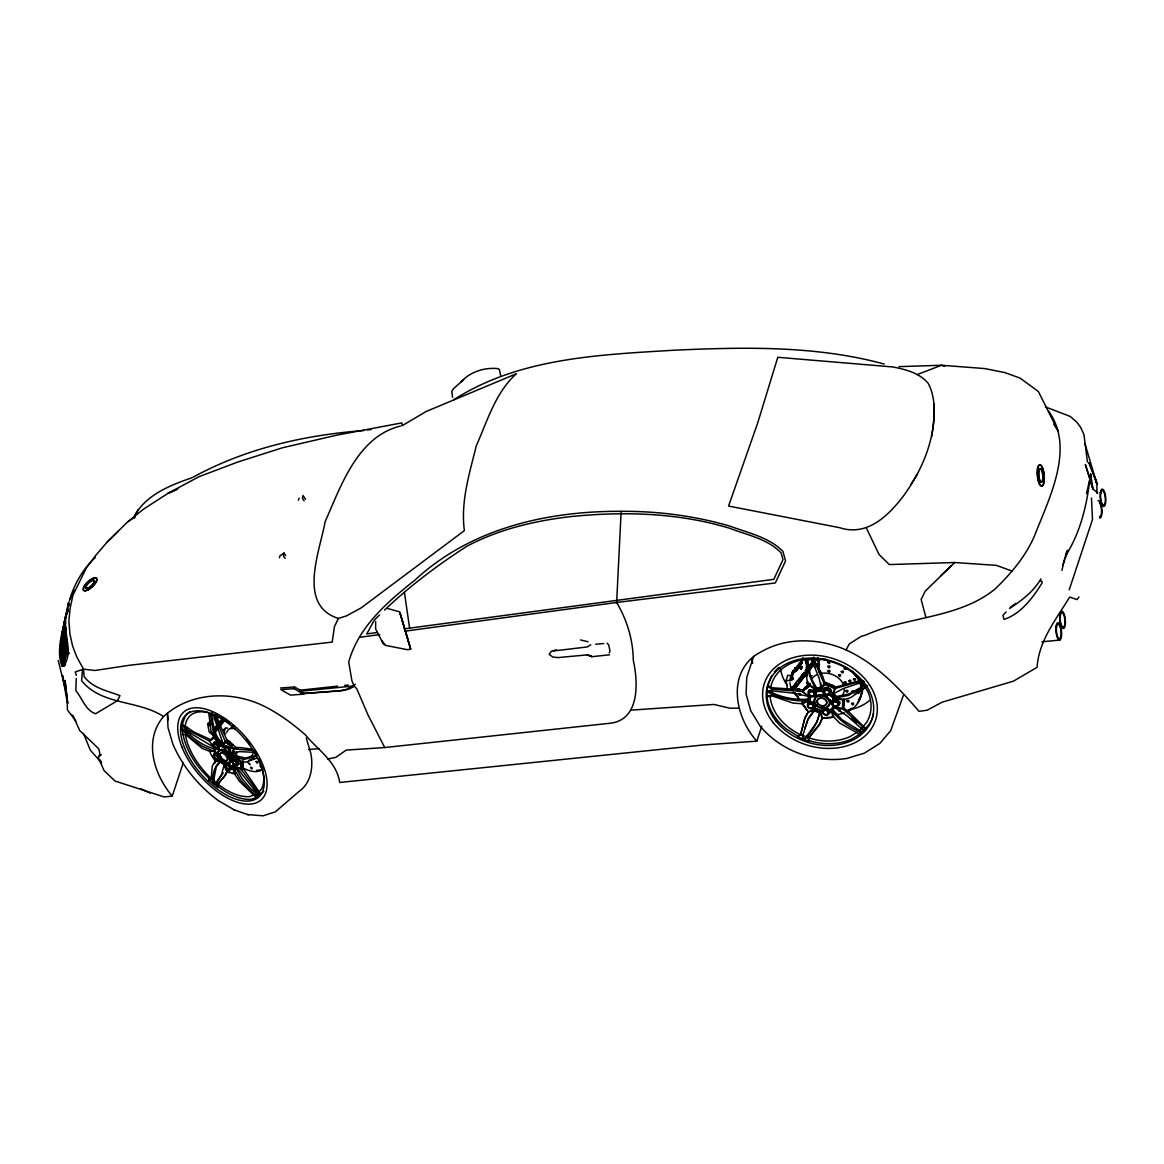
<?xml version="1.0" encoding="UTF-8"?>
<svg xmlns="http://www.w3.org/2000/svg" width="1164" height="1164" viewBox="0 0 1164 1164"><rect width="100%" height="100%" fill="white"/><g stroke="black" fill="none" stroke-linecap="round" stroke-linejoin="round"><path stroke-width="1.5" d="M63.394 631.819L63.074 633.405A90.021 72.779 7.7 0 1 65.402 618.273M221.698 760.107L216.329 766.712L213.027 783.401C212.037 775.399 213.9 766.814 220.243 761.387L215.325 761.285L211.193 754.839L209.651 751.304L214.351 751.435L214.278 749.034L214.176 750.722L209.651 751.304L202.216 748.423L185.745 734.673L185.745 733.233L182.108 729.799L182.85 729.159L185.396 731.559L186.124 730.919C193.631 739.256 203.147 745.658 213.972 748.801M187.2 733.393L187.2 731.952L185.745 733.233L192.773 739.678L202.434 746.328L214.351 751.435M375.652 621.431L375.623 628.982L383.334 643.837L384.848 644.609L381.53 640.738L385.473 645.38L407.153 649.643L410.747 649.323L399.703 611.929L387.627 608.481M873.597 713.634A54.854 42.311 18.3 0 1 869.523 723.906L860.007 734.426L839.724 723.106L833.671 716.98L822.541 717.853L820.198 711.873L814.989 709.836L808.354 712.106L801.836 703.303L808.02 700.437L808.471 699.069C795.463 700.233 782.412 697.745 770.714 691.969L767.323 690.863L766.887 697.061L771.426 695.679L793.091 703.1L802.462 703.798L808.485 701.004L808.747 696.436L802.52 691.518L771.819 689.146L767.542 686.323L767.105 691.547L771.79 690.849L772.27 687.779L767.76 685.64L771.572 676.008M934.052 404.053C936.074 437.126 922.979 469.063 903.817 495.457C888.772 515.419 867.195 536.851 839.608 527.67L728.562 506.064L757.749 422.808L777.785 357.29L892.788 366.951C905.476 369.439 919.444 372.858 928.13 383.247C936.875 399.499 934.241 418.836 931.738 436.354M215.078 751.144L215.078 750.183M817.826 665.357L819.5 660.221L818.51 661.719L814.465 658.984L807.772 659.973M76.271 678.423L75.835 690.63C82.353 698.327 85.321 710.258 95.623 713.75L117.462 700.67L119.979 695.636C107.335 690.776 92.829 688.186 84.099 676.575L83.532 669.169L76.78 656.903L72.59 646.02L69.869 633.754L68.894 620.732L70.102 608.408L72.925 595.226L86.354 567.959L95.87 555.199L106.884 542.366L127.749 521.792L143.609 509.104L167.994 493.332L199.044 476.673L237.776 462.035L282.517 447.762L336.774 435.161L401.871 422.896L402.118 425.704L426.242 411.459L516.278 373.789C495.326 392.734 487.469 420.83 476.294 445.754C469.529 473.486 460.478 501.713 464.378 530.624L361.291 607.797L346.406 615.931L338.36 618.419C296.878 605.353 319.998 551.009 325.091 521.792C340.994 485.868 357.668 436.427 400.576 426.024M800.468 734.586L799.741 734.324A51.551 39.765 18.3 0 1 770.277 697.643L770.379 695.388L767.105 696.378L767.061 697.498A54.854 42.311 18.3 0 0 786.486 729.071L797.631 736.026L800.468 734.586L805.124 717.271L808.078 712.048M770.481 692.653L770.568 690.383M770.684 687.56L770.699 687.109A51.551 39.765 18.3 0 1 802.709 659.755C810.479 656.947 802.724 681.115 809.955 684.999L816.197 689.379L821.144 688.913L824.694 682.279L822.672 676.139L813.476 659.086L815.557 658.955A51.551 39.765 18.3 0 1 852.557 672.603L860.603 680.489L835.81 687.051L824.694 682.279L835.81 687.051L832.318 694.224L835.461 698.473L842.881 700.001L850.564 697.687L867.733 686.003M66.144 614.505C62.085 631.514 74.089 650.24 63.962 665.953L61.998 666.536C54.65 646.282 65.708 624.544 68.167 604.16L68.414 603.141L67.963 605.426M225.714 733.946L223.866 732.258M227.577 728.067L226.18 728.038M256.546 753.603C256.007 755.494 253.257 751.435 255.483 752.148M804.804 689.539L809.911 685.843L810.406 683.632L807.38 685.363L803.175 691.751M802.462 703.798L808.383 711.771L804.659 718.683L800.643 735.051L797.398 736.71L802.709 738.878L803.116 734.499L802.709 738.878M82.499 669.518L81.626 680.707C101.515 705.602 138.458 699.899 163.513 716.558C189.805 692.333 229.934 690.601 261.478 704.947C277.599 712.528 291.946 723.164 305.346 734.819C317.83 749.994 336.672 761.678 339.713 782.47L703.405 744.96L756.818 741.148L761.765 726.22M214.22 779.414L212.765 780.695L211.15 779.327L212.285 766.101L215.093 761.038L220.243 761.387M616.644 602.472L621.139 511.331C547.138 510.909 470.387 528.456 414.835 580.196C387.336 601.933 358.192 627.047 348.734 662.156L351.906 680.794L354.002 685.712L356.882 689.001L367.94 714.827L384.746 747.535L610.853 723.164C640.142 719.192 638.076 681.813 633.274 660.134C633.056 639.778 626.989 619.932 616.644 602.472L404.897 631.179M771.426 695.679L772.067 692.638M355.296 684.228L352.561 686.105L300.181 691.241L304.328 693.54L303.135 694.181L300.297 690.179L294.463 686.964L280.495 687.997M68.312 647.577L67.687 649.032A90.05 71.688 -5.3 0 0 63.685 663.931L63.947 665.604A90.05 71.659 -5.5 0 1 67.963 650.705M294.259 688.652L280.917 689.655L290.462 695.126L303.135 694.181L294.259 688.652L294.463 686.964M809.868 698.924L810.217 702.43A4.001 3.085 18.3 0 1 814.524 704.278A4.001 3.085 18.3 0 1 814.305 707.945L821.9 711.219L814.364 707.77A4.001 3.085 18.3 0 1 808.325 707.101L807.787 706.373A4.001 3.085 18.3 0 1 810.275 702.256L810.217 702.43M809.94 700.088L810.726 696.465L811.454 696.683A4.292 3.303 18.3 0 0 815.891 692.798L815.557 692.231A11.96 9.225 18.3 0 1 822.759 691.547L822.817 692.144A4.292 3.303 18.3 0 0 829.452 694.995L833.031 697.92L833.395 700.321A4.292 3.303 18.3 0 0 833.075 705.966L833.73 706.33L831.794 708.687M1061.946 570.418L1064.231 559.782M856.806 692.1C856.559 694.777 861.185 692.886 858.348 691.562M808.485 701.004L808.253 696.334L802.52 691.518L804.891 687.546L807.947 685.451L807.205 682.002M215.282 713.808L214.845 715.467L217.843 723.906L225.394 741.803L233.455 748.918L232.131 753.05L234.866 757.866L240.686 761.634L240.948 769.128L259.878 794.605L263.777 791.462M260.387 794.939L256.662 797.907L239.522 781.364L234.313 773.507L232.64 767.571L235.157 765.927L241.603 769.52L242.068 767.105L241.312 761.227L235.332 757.357L232.887 753.05L234.24 748.801L235.695 747.521L239.9 747.535L252.37 749.252M68.05 606.459L69.04 601.526M285.646 555.534L283.987 553.046L283.405 555.883L285.064 558.371M821.609 711.117L821.74 710.549A4.292 3.303 18.3 0 1 828.579 709.909L829.059 710.418M215.034 749.82L215.616 747.463A4.001 2.037 48.7 0 1 213.841 745.149M1086.507 493.652L1089.955 478.637L1085.372 464.596L1092.923 489.04L1097.827 492.998M225.394 741.803L223.473 745.411L219.268 744.087L214.292 738.325L211.062 731.341L208.836 713.59L214.22 714.827M1064.624 558.284L1064.944 557.105M808.936 741.162L808.325 738.354L806.361 737.452L806.812 736.085L816.968 722.015L820.256 710.535C818.088 721.564 812.676 732.141 803.902 739.315L808.936 741.162L808.616 737.583L812.37 738.965A51.551 39.765 18.3 0 0 850.011 736.637L857.897 731.69M182.05 725.056L182.108 729.581L185.658 730.468L214.22 747.434L209.287 740.973L185.542 728.955L182.05 725.056L184.96 717.024A54.854 28.009 48.7 0 1 189.979 711.67M241.603 769.52L243.072 768.24L243.247 762.493L243.087 764.195L240.89 765.432M865.376 729.173L842.387 708.57L842.881 700.001M832.929 716.879L831.329 710.811L834.923 707.668L842.925 708.847L844.278 704.467L843.362 702.43L843.958 700.903L843.143 705.995M813.476 659.086L824.505 684.476L821.508 689.583L815.964 690.107L816.648 688.011L810.711 677.579L807.54 658.809M69.476 600.144C74.409 584.008 82.95 568.76 95.477 557.309M224.23 731.923L225.481 728.024L223.008 730.206M98.358 757.706L104.091 770.641L115.018 781.029L164.08 796.918L172.228 796.147L183.199 762.973M279.389 557.745L280.058 555.723L283.987 553.046M298.421 500.214L299.09 498.192M753.69 656.234L746.735 677.506L746.095 694.079L750.722 710.724L760.223 726.278M786.151 680.285L787.81 675.28L792.233 675.804L790.574 680.794L786.151 680.285L787.402 689.306M789.89 679.296L792.815 670.449M791.782 677.914L792.96 679.209L791.171 678.99C794.765 676.051 790.516 680.242 792.684 678.03C789.323 682.41 793.15 672.879 792.917 679.136M792.393 676.24L793.368 673.33L792.117 672.588L802.345 659.464M795.987 668.034L794.925 668.442L795.812 668.543M791.622 679.66C788.828 678.932 796.132 680.038 791.258 678.35M792.524 679.776L793.135 678.699M799.988 667.772L801.487 666.812C801.734 674.363 797.922 662.258 801.327 668.558L799.988 667.772L800.585 666.696M790.662 676.968L801.923 662.52L802.884 659.61M800.439 668.456L800.148 667.263M801.763 667.991L801.487 666.812M801.327 668.558C803.655 665.081 798.097 667.539 801.851 667.467M805.459 662.141L806.099 660.206M816.197 689.379C813.912 687.24 799.304 654.954 811.366 659.217L811.701 658.562M821.508 689.583L819.165 678.161L811.366 659.217M804.44 688.913L804.891 687.546L807.089 686.862M813.84 660.905L814.465 658.984M807.38 685.363L806.463 688.739M801.836 703.303L802.287 701.936M803.858 705.108L803.815 706.504M817.87 663.655L818.641 661.327M817.681 668.194L819.456 664.586L818.598 663.029M818.685 666.914L819.456 664.586M809.809 698.327L810.595 695.97M801.094 733.698L800.643 735.051L802.665 735.852L807.845 719.73L814.989 709.836L808.383 711.771M815.309 691.707L818.117 690.907M811.948 704.045L812.574 702.183M803.902 739.315L806.521 736.812L802.884 735.473M824.199 693.424L824.81 691.562A3.172 2.444 18.3 0 1 824.345 689.714M830.048 694.137L833.351 697.643M826.702 710.258L827.313 708.396A3.172 2.444 18.3 0 1 828.011 708.774M843.333 702.78L843.493 699.389L835.854 697.818L833.031 694.006L833.482 692.638M829.146 710.36L832.784 707.988M834.224 705.908L834.166 706.082A4.001 3.085 18.3 0 1 831.634 702.678A4.001 3.085 18.3 0 1 834.515 700.146L834.573 699.971A4.001 3.085 18.3 0 1 839.506 703.391L839.462 704.162A4.001 3.085 18.3 0 1 834.224 705.908L832.726 708.163M835.461 698.473L836.305 696.45L834.312 694.544L836.087 696.596L848.92 693.991L864.154 685.64L862.088 681.595M819.791 711.902L822.206 718.057L830.048 717.912L833.671 716.98L832.493 709.385L841.921 719.672L862.48 732.141M836.45 701.747L837.062 699.87M831.329 710.811L835.708 706.563M842.925 708.847L843.376 707.494L850.04 713.037L865.609 728.489M843.827 705.821L843.362 702.43M833.031 694.006L843.376 688.55L864.066 681.507L861.942 682.046M860.007 734.426L859.847 732.84L861.113 731.632M864.968 728.344L863.353 730.148L847.246 716.02L835.257 707.93M903.57 694.864L890.722 730.599L879.853 743.389L864.459 753.137L846.825 758.462C815.062 763.293 781.408 751.231 760.558 726.656M1065.482 555.446L1067.141 550.456M1069.236 589.813L1092.501 519.493L1091.468 498.003M805.008 727.82L808.311 718.304L813.403 711.277M1062.645 565.777L1068.116 550.339L1065.569 555.752M813.752 657.078L812.981 659.231L810.944 659.493M844.467 701.281L842.736 704.307M822.104 718.072L819.878 723.601L808.325 738.354L819.412 725.027L822.541 717.853M824.505 684.476L831.634 687.007L832.26 685.13M609.208 652.917L609.994 650.967L608.699 644.914L607.113 643.183M832.318 694.224L835.359 688.419L862.728 680.591L863.834 682.191M227.3 771.135L225.598 775.18L217.29 784.754L217.974 787.461L218.061 784.056L221.058 786.5A51.551 26.321 48.7 0 0 249.765 796.554L257.128 793.804L250.449 788.435L242.228 778.774L234.648 765.81L235.725 769.462M65.882 631.79L65.257 633.231A90.021 71.79 -4.4 0 0 60.732 654.619L60.877 656.278A90.021 71.717 -4.8 0 1 65.402 634.889L66.028 633.434M67.032 639.676L66.406 641.131A90.021 71.702 -5 0 0 61.881 662.505L62.158 664.178A90.021 71.702 -5 0 1 66.683 642.804M66.072 627.905L65.446 629.346A90.021 72.153 -1.3 0 0 60.921 650.734L60.834 652.349A90.021 72.008 -2.6 0 1 65.373 630.975L65.984 629.52M68.225 610.591L67.599 612.031A90.05 65.024 26.7 0 1 67.992 609.994M829.568 686.556L830.194 684.694M69.782 599.897L74.161 590.163M338.36 618.419L334.417 626.756L332.22 642.091L129.99 665.197L94.982 670.479L83.532 669.169L75.253 671.919L76.373 675.367M827.866 685.392L828.492 683.515M233.702 727.034L231.883 725.812M1065.729 555.577C1080.454 532.268 1086.769 505.613 1089.955 478.637L1092.923 489.04L1090.653 473.748L1090.77 477.211M216.504 714.798L219.05 722.859L226.805 739.664L223.473 745.411M212.692 733.495L212.677 733.014A2.983 1.528 48.7 0 0 212.008 732.316C210.102 733.917 212.124 729.872 210.393 732.694A2.692 1.368 48.7 0 0 211.019 733.335L211.979 732.665L212.168 734.149L223.925 719.672L222.993 718.872M219.268 744.087L221.073 742.196L223.008 742.952M756.818 741.148C734.033 715.991 725.972 669.576 761.663 651.534C787.446 636.883 819.471 638.178 846.068 649.948L849.313 643.925L861.258 636.301L865.71 635.078C907.236 616.367 958.67 618.651 994.973 589.1C1010.963 573.677 1025.353 556.741 1034.389 536.197C1048.677 499.152 1075.434 448.475 1048.677 411.27M817.739 667.554L817.725 666.55M216.882 728.329L215.224 727.616C217.29 725.448 212.954 728.329 216.446 728.868M220.36 724.066L220.345 723.659A2.372 1.208 48.7 0 0 219.792 723.091C218.163 724.43 219.88 721.098 218.439 723.441A2.081 1.062 48.7 0 0 218.948 723.964L219.763 723.382L219.894 724.619M222.557 721.345L221.247 719.57L222.28 721.04L220.418 720.589L222.091 721.927M209.287 740.973L214.423 737.059M213.754 736.841L210.669 739.984M1095.63 482.333L1096.401 480.965L1088.951 462.603L1096.954 484.108L1096.852 493.274M134.02 517.005L138.269 509.497M133.511 518.096C144.249 495.398 169.711 485.373 192.075 477.735C245.095 448.533 303.95 435.132 363.939 430.52M794.284 688.026L794.314 687.473A2.983 2.299 18.3 0 0 793.499 686.993C790.662 689.903 793.863 684.039 791.273 688.215A2.692 2.081 18.3 0 0 792.029 688.652L793.411 687.4L792.582 689.103L793.499 689.044L807.481 671.09L806.521 672.312M805.721 673.359L805.75 672.894A2.372 1.819 18.3 0 0 805.081 672.501C802.68 674.975 805.444 670.071 803.204 673.563A2.081 1.601 18.3 0 0 803.829 673.927C806.725 671.774 803.233 674.785 805.037 674.232M800.541 679.994L800.163 679.267L799.508 680.649L798.359 679.98C801.385 676.648 795.565 681.362 799.886 680.838M804.077 675.469C803.306 671.861 799.231 677.317 803.262 676.502M812.312 664.877L810.755 663.451L811.992 664.659L811.264 665.59C808.893 662.723 809.562 667.991 811.046 666.521M163.513 716.558C143.187 740.522 153.939 774.467 172.228 796.147M214.554 763.569L216.038 761.183M910.728 484.704L917.45 474.024M813.985 662.738L814.829 661.487L814.102 662.549M223.255 772.838L217.173 782.019L213.972 784.187L217.974 787.461M232.946 765.636L233.266 763.846A4.292 2.183 48.7 0 1 233.091 758.913L229.657 752.875A4.292 2.183 48.7 0 1 224.361 748.19L224.259 747.623A11.96 6.111 48.7 0 0 218.788 745.906L219.079 746.531A4.292 2.183 48.7 0 1 215.98 748.583L215.413 748.146M233.353 765.679L234.488 764.122A4.001 2.037 48.7 0 0 238.373 764.253L238.344 763.569A4.001 2.037 48.7 0 0 234.299 758.928L230.414 752.104L234.11 759.088A4.001 2.037 48.7 0 0 232.102 760.412A4.001 2.037 48.7 0 0 234.299 764.282L234.488 764.122M231.069 746.371L232.902 744.538L235.448 747.157M1040.965 578.814C1033.647 591.53 1021.614 600.609 1009.537 608.496M229.439 745.309L231.447 743.549L229.919 741.904L228.042 743.723M802.52 691.518L805.43 687.662M212.663 738.223L210.742 739.693L193.559 731.836L185.891 726.438L185.163 727.078L182.777 724.415M817.463 710.724L820.198 711.873M1078.999 597.001L1077.006 599.591L1069.643 597.059C1056.315 619.146 1038.812 640.418 1037.08 667.307L1013.408 681.187L942.171 702.168L927.155 710.2L919.036 711.35C898.244 687.138 875.561 663.422 846.068 649.948M794.459 669.984L795.085 667.932M796.205 682.133L797.471 680.504L798.795 682.235M808.369 666.506L810.028 666.157L809.518 665.051L811.628 665.779M813.272 662.243L812.108 663.305A2.081 1.601 18.3 0 1 811.483 662.942C813.694 659.173 811.25 664.499 813.025 661.923M808.311 670.028L813.316 663.611M813.651 663.975L796.176 687.488M806.798 673.854L793.95 689.204L795.74 688.04M808.849 671.221L814.233 664.309M208.894 724.532L209.986 725.667L208.894 724.532L210.422 724.081L210.277 725.303M209.724 723.702L209.287 725.288M213.725 728.839L214.569 727.791L215.718 729.77M216.737 725.128L216.606 726.583L215.864 726.205L217.348 727.762M221.873 718.799L223.052 720.734M222.368 718.755L222.397 719.672L222.571 718.785M214.7 731.821L224.303 719.978M214.38 733.291L225.772 719.25M213.245 730.032L213.827 729.319M814.625 708.119L815.004 707.668A4.292 3.303 18.3 0 0 811.119 702.416L809.78 699.695M859.629 730.599L861.957 727.878M863.121 726.511L866.583 722.466A51.551 39.765 18.3 0 0 867.806 691.576L865.187 687.327L867.238 686.673L866.001 685.116L848.454 695.403L835.854 697.818M862.422 727.02L863.281 726.045M352.561 686.105L346.174 689.524L339.306 690.776L303.629 693.424M219.283 759.83L219.545 759.554A4.292 2.183 48.7 0 0 216.155 753.588L215.064 750.838M261.114 794.299L259.048 791.724L261.405 789.221A51.551 26.321 48.7 0 0 260.591 763.526M234.866 757.866L236.801 756.076L245.648 758.055L257.171 755.116M1006.103 611.958L1002.975 615.218L1003.95 619.394C1020.799 614.112 1033.166 597.35 1042.246 582.698L1041.824 581.171L1039.685 580.836M831.241 709.24L832.144 708.483M106.884 542.366L118.422 531.046M379.479 615.014L374.415 619.932L366.747 633.929L377.471 632.474M384.527 610.096C409.539 586.19 437.388 565.355 466.386 546.556C498.468 529.329 534.392 520.89 570.331 516.641C623.598 511.229 678.088 512.611 729.639 528.267C747.23 535.091 767.556 538.728 781.117 552.9L782.979 559.695L773.813 579.337L404.243 628.866M1012.113 571.102L996.399 565.369L954.713 562.518L925.162 591.21L921.131 599.46L925.758 616.818M940.527 575.947L951.395 565.646M844.395 699.055L843.303 699.433M853.75 692.493C850.113 694.253 852.092 688.419 853.91 692.013M232.64 767.571L235.652 766.218L259.354 796.031L259.63 794.517L258.903 795.158L260.605 793.964M235.856 765.446A3.172 1.615 48.7 0 1 232.116 761.649L232.087 761.111A3.172 1.615 48.7 0 1 235.739 761.78A3.172 1.615 48.7 0 1 235.856 765.446L233.397 767.702L235.128 773.798L229.061 772.299L230.399 772.358M182.108 729.581L182.835 728.94M182.108 729.799L183.141 734.79A54.854 28.009 48.7 0 0 200.441 769.302L209.52 779.123L211.586 778.745M211.193 713.779C213.114 719.599 213.812 740.028 224.085 743.214M212.925 718.959L207.585 723.659L209.229 732.127L214.307 735.939M215.791 717.359L216.999 717.446L215.864 716.006M230.443 728.46L232.931 726.278M215.616 747.463L215.442 747.623A4.001 2.037 48.7 0 0 218.817 748.685A4.001 2.037 48.7 0 0 218.701 745.469L224.841 747.186L218.701 745.469M215.209 749.325L215.646 753.297A4.001 2.037 48.7 0 1 219.079 756.338A4.001 2.037 48.7 0 1 219.196 759.539L221.378 761.925M216.562 755.392L218.556 753.632M219.196 759.539L225.467 764.748A4.001 2.037 48.7 0 0 226.354 767.12M221.247 761.969L225.467 764.748M213.027 783.401L208.793 779.764L209.52 779.123M228.348 765.694L230.341 763.948M235.186 761.227L237.18 759.466M225.278 764.908A4.001 2.037 48.7 0 1 227.3 763.584A4.001 2.037 48.7 0 1 230.734 766.625L230.923 766.465A4.001 2.037 48.7 0 1 229.905 769.841L229.177 769.608A4.001 2.037 48.7 0 1 226.965 767.905M227.868 769.782L224.085 776.519L217.29 784.754L215.718 783.299L221.727 774.176L224.085 764.777L219.88 761.125M213.972 784.187L216.402 782.688L213.521 780.331M259.048 791.724L243.072 768.24L243.349 765.315L241.341 767.076M257.128 793.804L258.99 796.554M257.899 795.652L256.284 796.976L257.171 796.307L258.262 797.195M256.662 797.907L257.011 796.336M809.358 689.597L809.053 689.874A4.001 3.085 18.3 0 0 809.416 693.599M829.568 692.58L830.063 692.158A3.172 2.444 18.3 0 0 828.855 688.491A3.172 2.444 18.3 0 0 824.578 689.132M232.116 766.188L233.542 765.505M233.076 765.752L230.734 766.625M101.312 754.839L98.489 756.978L99.944 754.214L98.78 748.83L79.661 730.512L73.041 715.569L71.979 715.074M214.816 716.806L214.758 717.708M217.042 717.882L216.3 716.136M218.556 739.693L220.374 740.915M1010.352 607.302L1015.866 603.316M453.567 399.878C518.911 357.785 599.314 354.773 674.451 350.189C744.684 347.047 815.906 345.49 884.218 364.041M855.002 693.686L862.815 688.564A34.891 26.903 18.3 0 1 858.334 700.001M858.057 731.167L859.672 730.177M127.749 521.792L133.715 517.965M63.918 665.895L65.591 664.833M590.759 644.725L587.253 646.937L553.584 650.952M860.24 733.742L851.903 738.98A54.854 42.311 18.3 0 1 811.846 741.468L809.155 740.479M240.686 761.634L245.91 762.114L257.142 757.997M809.955 684.999L807.321 687.327M69.578 653.062L68.065 653.921L64.558 632.256L65.184 619.073L68.167 604.16L69.287 605.251M354.016 686.498L348.996 689.103L341.881 690.747L301.054 693.788M840.888 711.495L838.909 711.044L839.986 709.662M805.372 700.51L808.471 699.069M175.88 489.84L167.994 493.332L177.816 489.069M917.043 374.619L941.531 365.263L984.773 368.566L1004.867 372.596L1020.086 378.111L1038.375 391.511L1058.338 431.364L1053.74 424.176M249.096 760.179L254.072 758.375M255.92 756.294L244.12 759.394L235.332 757.357M609.543 654.808L591.996 656.685L587.136 654.779L591.865 656.598L587.573 654.852L558.123 657.587L552.769 657.049L549.146 654.313L551.314 651.331L556.319 649.788M257.389 797.267L251.395 799.261A54.854 28.009 48.7 0 1 220.84 788.566L218.701 786.82M803.8 689.874L772.27 687.779M212.43 738.82L214.292 738.325M796.452 685.247L794.663 685.698L794.532 684.272L794.284 685.974L793.295 685.872L795.128 686.935M796.045 685.771L794.561 686.12L795.39 686.615M232.684 766.072L230.123 765.927A4.292 2.183 48.7 0 0 224.928 764.297L221.96 762.58M794.692 668.572L795.55 668.587M801.443 667.976C803.553 663.844 798.228 667.699 800.599 667.947M818.845 670.129L820.736 671.235L818.845 671.875M844.831 667.525C841.499 669.911 849.284 669.693 845.151 667.539M327.753 758.972L335.683 757.415L346.261 750.096L384.746 747.535M208.793 779.764L211.15 779.327M821.595 687.546L816.59 688.23L820.736 687.837M233.455 748.918L254.654 750.62M367.518 430.025L371.112 429.516M810.668 666.987L809.3 667.467L809.999 667.86M360.04 637.261L379.77 634.584M819.005 691.038L823.137 690.965L818.059 691.081M615.829 602.574L775.326 582.96L785.554 560.961L782.906 551.372C768.735 536.997 748.001 532.952 729.784 526.07C694.53 515.841 657.835 511.054 621.139 511.331M300.297 690.179L337.56 686.149M344.646 685.378L348.196 684.999M595.662 644.259L603.84 643.503M1041.911 641.786L1059.822 640.098M308.562 749.514L319.373 748.627M630.801 710.156L713.998 704.453L729.93 708.207L738.398 708.149M807.132 659.843L805.066 659.973L802.607 657.776M899.001 366.645L941.531 365.263L944.601 366.34M954.713 562.518L889.281 564.569L878.966 554.37L866.322 527.889M808.02 700.437C793.819 701.979 779.735 698.094 767.091 691.794M232.131 753.05L239.697 751.624L255.629 752.41M795.536 667.685L794.445 668.703M182.355 734.455L185.745 734.673M241.239 764.268L243.436 763.046L242.781 759.947M580.545 639.938L588.038 641.757M797.5 689.073L799.77 689.292L797.369 689.481M807.772 670.711L805.299 670.449L806.274 672.647M834.923 707.668L842.387 708.57M800.425 667.205L801.312 667.321M791.796 679.165L792.684 679.267M234.313 773.507L232.422 773.478M771.79 690.849L794.066 693.191L808.747 696.436M806.026 709.487L805.372 706.417M247.656 814.567L263.035 815.819L275.344 811.861L299.032 791.447C311.195 782.994 313.48 766.712 310.773 753.195L306.307 738.122M210.16 723.222L210.058 724.314M810.595 676.677L812.123 675.629M223.677 719.963L222.819 719.745L223.212 720.531M824.243 683.646L835.359 688.419M211.79 712.572L213.303 715.045L214.845 715.467M236.801 756.076L234.342 751.755M230.341 768.589L231.069 768.807A4.001 2.037 48.7 0 0 232.203 768.647M215.82 715.394L217.406 715.947A51.551 26.321 48.7 0 1 230.225 723.848M167.354 714.42L168.053 727.878L172.956 744.305C182.675 766.858 198.84 786.238 218.57 800.774L234.299 809.897M233.644 809.664L248.485 814.858M814.829 709.56L817.594 710.549M802.942 738.194L804.12 738.631M862.262 732.825C850.549 728.009 839.608 721.069 832.042 710.738M1045.418 406.905L1070.211 416.436L1076.729 422.066L1080.643 427.304L1083.975 434.652L1087.467 462.064M229.919 741.904L227.402 740.042M211.877 739.809L212.299 738.122L214.496 737.539L219.603 743.476L223.372 744.654L213.303 715.045M800.366 693.613C796.482 692.42 800.352 697.687 800.963 694.297M140.407 788.639L150.112 793.077M212.823 734.659L215.165 735.764M229.497 772.561C223.997 772.008 225.947 764.515 222.208 762.973M221.727 722.364L219.821 721.331L220.724 723.601M300.181 691.241L302.946 692.769M221.538 722.597L220.898 723.397M807.947 669.853L806.186 669.315L807.598 670.129M802.549 677.419L800.701 676.342L801.152 677.084L799.392 678.03L801.239 679.107M802.287 677.754L800.716 678.321L801.487 678.772M831.634 687.007L834.573 688.797M231.301 743.476L233.062 744.611M809.911 685.843L815.964 690.107M225.35 740.944L234.24 748.801M213.754 782.761L214.7 783.532M217.828 782.615L218.788 783.43M257.171 796.307L249.227 789.527L240.701 780.113L233.397 767.702M228.362 746.677L229.104 747.317M261.289 765.694C258.364 763.526 261.376 769.2 261.798 766.509M210.626 723.484L211.295 724.415M209.957 724.459C206.465 723.295 212.43 728.038 209.622 723.892M851.481 718.188L856.515 722.975M218.061 726.889L217.435 726.234L217.523 727.544M217.988 738.631L221.276 742.326M75.849 721.098L67.425 709.865L67.25 702.183L62.521 675.542L65.839 690.339M239.406 767.731L241.69 770.524M246.855 740.086L249.751 744.233M832.347 696.043L834.515 700.146M305.506 499.24L303.018 495.515L302.436 498.352L304.095 500.826M252.37 758.23L253.723 759.306L253.97 758.259M219.603 743.476L213.55 732.389L210.408 714.143M817.695 657.529L819.369 660.614M254.77 751.566L256.735 755.494M258.437 758.884L259.994 761.984M1085.008 443.804L1096.954 484.108L1096.401 480.965M100.308 760.048L101.574 762.915L90.326 750.154L83.488 733.436M811.584 658.577L815.091 667.132M819.631 671.206L818.452 665.866M65.737 690.339L58.2 660.483M452.592 397.331L451.748 391.453L453.422 388.761L463.621 379.668L460.682 382.345C469.601 371.942 484.675 367.097 498.105 368.653L499.487 369.701L500.564 375.259M820.766 682.919L821.318 686.003M789.934 682.715L791.025 689.67M404.432 592.374L409.597 628.138M214.045 747.143L214.467 749.543M805.546 658.926L806.085 663.844M806.434 667.132L807.292 675.833M215.02 749.485L215.093 750.504M752.162 658.242L752.541 663.335M167.572 713.241L168.082 720.021M187.113 729.188L186.997 727.675L185.542 728.955L185.658 730.468M186.124 730.919L186.24 733.335M185.163 727.078L185.134 726.671A51.551 26.321 48.7 0 1 207.614 712.514M185.28 729.566L185.396 731.559M185.513 733.975L185.614 735.968A51.551 26.321 48.7 0 0 211.019 778.279M809.868 698.153L809.809 699.098M67.206 611.726A90.064 65.184 25.8 0 1 67.628 609.791M68.72 605.993A90.064 65.184 25.8 0 1 69.374 604.131M134.748 517.907A9.457 2.983 84.6 0 1 135.33 516.685M1099.456 502.659A7.319 2.299 84.6 0 1 1101.522 511.287A7.319 2.299 84.6 0 1 1099.427 516.598M1098.045 500.738A8.745 2.75 84.6 0 1 1101.901 509.41A8.745 2.75 84.6 0 1 1099.5 518.009M65.81 621.678A90.021 72.721 6.3 0 0 61.285 643.052L61.197 644.681A90.021 72.634 4.5 0 1 65.737 623.293M65.286 621.591A90.021 72.765 7.4 0 0 61.561 640.913L61.881 639.327A90.021 72.765 7.4 0 1 65.606 620.005M62.594 632.736A90.021 72.765 7.5 0 1 65.315 619.874M62.74 633.332A90.021 72.765 7.5 0 1 65.635 618.288M65.228 640.884A90.021 71.717 -4.9 0 0 61.503 660.177L61.241 658.504A90.021 71.717 -4.9 0 1 65.766 637.13M66.828 612.366A90.05 72.823 8.4 0 0 63.933 627.411L63.874 628.516L64.413 623.642A90.064 72.852 9.6 0 1 67.876 608.699M67.308 646.704A90.05 71.702 -5.2 0 0 62.885 665.924L62.609 664.251A90.05 71.717 -5.1 0 1 67.046 645.031M65.548 627.178A90.021 72.343 0.6 0 0 61.023 648.566L61.095 646.937A90.021 72.474 2.2 0 1 65.621 625.563M66.057 616.163A90.021 72.779 7.7 0 1 66.784 614.083M63.656 627.44A90.021 72.779 7.9 0 1 67.105 612.497M851.219 670.551A34.891 26.903 18.3 0 1 847.421 711.728M844.438 712.921A34.891 26.903 18.3 0 1 836.203 714.667M818.51 712.514A34.891 26.903 18.3 0 1 813.447 710.462M799.639 699.84A34.891 26.903 18.3 0 1 795.332 693.017M818.146 659.421A34.891 26.903 18.3 0 1 826.993 659.566M861.826 689.83A34.891 26.903 18.3 0 1 857.33 703.012M851.946 708.047A34.891 26.903 18.3 0 1 847.872 710.346M795.987 671.322A34.891 26.903 18.3 0 1 797.937 668.325M857.999 676.881A34.891 26.903 18.3 0 1 860.094 681.129M860.603 682.57A34.891 26.903 18.3 0 1 861.767 688.39M795.565 671.541A34.891 26.903 18.3 0 1 801.952 662.141M862.364 682.468A34.891 26.903 18.3 0 1 862.815 686.818M844.366 689.132A17.533 13.532 18.3 0 1 842.11 695.766M812.254 678.336A17.533 13.532 18.3 0 1 817.244 674.523M819.834 673.636A17.533 13.532 18.3 0 1 843.755 685.48M862.248 688.521A34.891 26.903 18.3 0 1 858.799 700.262M795.638 671.613A34.891 26.903 18.3 0 1 802.549 662.898M861.462 682.715A34.891 26.903 18.3 0 1 862.189 687.095M797.165 670.362A34.047 26.263 18.3 0 1 799.086 667.452M859.148 678.554A34.047 26.263 18.3 0 1 860.24 681.347M821.158 687.735A1.513 1.164 18.3 0 1 821.144 685.683M820.504 688.564A1.513 1.164 18.3 0 1 821.144 686.658M869.595 700.452A51.551 39.765 18.3 0 1 848.367 710.025M798.519 697.178A51.551 39.765 18.3 0 1 793.048 692.304M787.402 685.538A51.551 39.765 18.3 0 1 780.477 669.024M774.351 672.079A54.854 42.311 18.3 0 1 778.963 667.365M831.125 689.961A4.001 3.085 18.3 0 1 827.968 693.7M824.432 692.187A4.001 3.085 18.3 0 1 823.501 689.874M823.676 689.132A4.001 3.085 18.3 0 1 824.068 688.462M824.694 687.924A4.001 3.085 18.3 0 1 828.332 687.575M830.048 688.521A4.001 3.085 18.3 0 1 830.689 689.204M839.826 703.071A4.001 3.085 18.3 0 1 837.469 705.151M832.129 702.212A4.001 3.085 18.3 0 1 832.624 699.986M839.666 701.499A4.001 3.085 18.3 0 1 839.87 702.299M830.136 710.84A4.001 3.085 18.3 0 1 828.579 713.401M823.254 712.252A4.001 3.085 18.3 0 1 822.89 708.527M816.299 692.173A4.001 3.085 18.3 0 1 813.898 695.024M815.033 689.932A4.001 3.085 18.3 0 1 815.673 690.616M809.256 690.587A4.001 3.085 18.3 0 1 815.688 692.638A4.001 3.085 18.3 0 1 811.555 696.261A4.001 3.085 18.3 0 1 808.631 691.125M815.528 705.369A4.001 3.085 18.3 0 1 812.225 707.523M807.831 704.496A4.001 3.085 18.3 0 1 809.722 701.354M817.928 695.228A7.886 6.082 18.3 0 1 823.69 694.893M825.625 695.606A7.886 6.082 18.3 0 1 827.328 696.683M829.656 699.593A7.886 6.082 18.3 0 1 830.107 701.223M815.018 702.605A7.886 6.082 18.3 0 1 818.918 695.33A7.886 6.082 18.3 0 1 828.914 699.026A7.886 6.082 18.3 0 1 826.746 706.97M824.956 707.508A7.886 6.082 18.3 0 1 820.984 707.305M817.332 705.515A7.886 6.082 18.3 0 1 815.964 704.162M815.644 696.407A8.017 6.184 18.3 0 1 816.881 695.243M830.048 699.68A8.017 6.184 18.3 0 1 830.325 701.339M813.491 689.743A3.172 2.444 18.3 0 1 815.047 693.569L814.553 693.991A3.172 2.444 18.3 0 1 813.942 694.297M809.46 692.376A3.172 2.444 18.3 0 1 810.522 689.699M813.258 702.561A3.172 2.444 18.3 0 1 813.01 706.737M808.529 704.802A3.172 2.444 18.3 0 1 808.369 704.176L808.413 703.551A3.172 2.444 18.3 0 1 811.817 701.936M828.579 709.269A3.172 2.444 18.3 0 1 828.375 712.659M823.617 711.626A3.172 2.444 18.3 0 1 823.123 710.389L823.152 709.764A3.172 2.444 18.3 0 1 824.359 708.352M838.618 703.711A3.172 2.444 18.3 0 1 837.498 704.438M833.031 702.503A3.172 2.444 18.3 0 1 832.871 701.877L832.9 701.252A3.172 2.444 18.3 0 1 833.54 700.204M834.108 699.84A3.172 2.444 18.3 0 1 836.305 699.637M837.76 700.248A3.172 2.444 18.3 0 1 838.938 703.187M226.762 732.52A17.533 8.948 48.7 0 1 235.404 728.984M253.112 753.239A17.533 8.948 48.7 0 1 250.173 756.876M262.962 769.084A34.891 17.809 48.7 0 1 242.17 767.527M261.755 769.433A34.891 17.809 48.7 0 1 256.618 770.306M236.321 751.828A6.737 3.434 48.7 0 1 235.404 755.698M221.844 743.127A1.513 0.771 48.7 0 1 222.79 743.141M227.853 742.137A1.513 0.771 48.7 0 1 228.711 741.09A1.513 0.771 48.7 0 1 229.846 743.243M236.685 747.87A1.513 0.771 48.7 0 1 238.023 747.899M237.922 757.138A1.513 0.771 48.7 0 1 238.867 757.153M228.915 747.492A4.001 2.037 48.7 0 1 229.73 752.453A4.001 2.037 48.7 0 1 224.783 748.074A4.001 2.037 48.7 0 1 228.188 746.837M239.362 763.773A4.001 2.037 48.7 0 1 237.165 764.093M233.862 760.776A4.001 2.037 48.7 0 1 233.775 758.142M227.053 765.272A4.001 2.037 48.7 0 1 226.704 763.104M219.385 759.379A4.001 2.037 48.7 0 1 214.7 756.833L214.234 756.003A4.001 2.037 48.7 0 1 215.82 753.137M213.55 744.334A4.001 2.037 48.7 0 1 213.754 742.516L214.191 742.225A4.001 2.037 48.7 0 1 218.89 745.309M226.122 746.895A4.001 2.037 48.7 0 1 226.078 745.527M220.549 758.361A4.001 2.037 48.7 0 1 217.93 757.88M215.398 754.985A4.001 2.037 48.7 0 1 215.296 752.351M221.276 749.296A7.886 4.03 48.7 0 1 224.099 749.922M225.671 750.838A7.886 4.03 48.7 0 1 229.759 755.276M230.603 756.964A7.886 4.03 48.7 0 1 231.083 758.579M230.807 761.125A7.886 4.03 48.7 0 1 230.079 761.896M214.714 743.316A4.001 2.037 48.7 0 1 214.656 741.948M218.963 750.867A7.886 4.03 48.7 0 1 228.071 754.083A7.886 4.03 48.7 0 1 228.493 762.711M222.557 759.888A7.886 4.03 48.7 0 1 221.16 758.375M230.763 747.564A3.172 1.615 48.7 0 1 231.141 748.219M217.115 742.006A3.172 1.615 48.7 0 1 218.308 742.792M220.229 757.197A3.172 1.615 48.7 0 1 218.105 757.488M215.646 754.679A3.172 1.615 48.7 0 1 215.486 754.068L215.456 753.515A3.172 1.615 48.7 0 1 215.878 752.788M216.271 752.642A3.172 1.615 48.7 0 1 217.348 752.846M231.985 766.436A3.172 1.615 48.7 0 1 229.89 767.804M227.431 764.995A3.172 1.615 48.7 0 1 227.271 764.384L227.256 763.831A3.172 1.615 48.7 0 1 227.664 763.104M238.824 761.954A3.172 1.615 48.7 0 1 236.714 763.337M234.27 760.514A3.172 1.615 48.7 0 1 234.11 759.903L234.08 759.365A3.172 1.615 48.7 0 1 234.502 758.622M234.895 758.477A3.172 1.615 48.7 0 1 235.972 758.681M248.208 762.871L250.056 764.559L248.281 762.711M250.595 767.382C251.7 771.426 253.737 766.756 250.595 767.382M256.109 761.503C257.171 765.534 259.281 760.921 256.109 761.503M807.787 705.428L807.758 706.039A3.172 2.444 18.3 0 0 812.385 708.6A3.172 2.444 18.3 0 0 812.647 704.424A3.172 2.444 18.3 0 0 807.787 705.428M808.296 705.559L808.267 706.068A2.648 2.037 18.3 0 0 812.137 708.207A2.648 2.037 18.3 0 0 812.341 704.729A2.648 2.037 18.3 0 0 808.296 705.559M822.541 711.641L822.497 712.252A3.172 2.444 18.3 0 0 827.138 714.812A3.172 2.444 18.3 0 0 827.386 710.637A3.172 2.444 18.3 0 0 822.541 711.641M823.05 711.771L823.021 712.281A2.648 2.037 18.3 0 0 826.876 714.42A2.648 2.037 18.3 0 0 827.095 710.942A2.648 2.037 18.3 0 0 823.05 711.771M832.289 703.114L832.245 703.74A3.172 2.444 18.3 0 0 836.887 706.301A3.172 2.444 18.3 0 0 837.134 702.125A3.172 2.444 18.3 0 0 832.289 703.114M832.798 703.245L832.769 703.769A2.648 2.037 18.3 0 0 836.625 705.908A2.648 2.037 18.3 0 0 836.843 702.416A2.648 2.037 18.3 0 0 832.798 703.245M806.55 682.802C808.107 686.964 810.319 680.431 806.55 682.802M827.822 662.083C829.379 666.23 831.591 659.712 827.822 662.083M827.851 666.405C829.408 670.551 831.62 664.033 827.851 666.405M827.939 670.842C829.496 675.004 831.707 668.471 827.939 670.842M838.604 675.091C840.161 679.252 842.372 672.719 838.604 675.091M841.281 671.555C842.838 675.717 845.049 669.184 841.281 671.555M844.089 682.322C845.646 686.484 847.858 679.951 844.089 682.322M845.922 690.819C847.479 694.981 849.691 688.448 845.922 690.819M848.818 680.649C850.375 684.796 852.586 678.277 848.818 680.649M846.897 700.772C848.454 704.933 850.666 698.4 846.897 700.772M853.459 679.048C855.002 683.21 857.228 676.677 853.459 679.048M851.568 703.493C853.125 707.654 855.336 701.121 851.568 703.493M94.269 581.331L94.124 582.102A5.384 1.979 -43.2 0 1 87.446 588.242A5.384 1.979 -43.2 0 1 88.362 583.295A5.384 1.979 -43.2 0 1 94.269 581.331M1039.03 470.329L1038.754 471.522A6.475 2.037 84.6 0 0 1040.791 481.751A6.475 2.037 84.6 0 0 1042.58 474.083A6.475 2.037 84.6 0 0 1039.03 470.329M809.62 666.39L808.471 666.972L809.62 666.39M796.278 682.642L795.405 683.748L796.278 682.642M802.593 674.567L801.749 675.644L802.898 676.328L803.742 675.236L802.593 674.567M806.506 670.959L805.503 670.828L806.506 670.959M220.782 722.175L219.996 721.724L220.782 722.175M213.318 733.466L212.532 734.455L213.318 733.466M813.985 695.17L813.578 695.519A2.648 2.037 18.3 0 1 809.329 694.166A2.648 2.037 18.3 0 1 812.065 691.765A2.648 2.037 18.3 0 1 813.985 695.17M814.422 695.432L813.942 695.868A3.172 2.444 18.3 0 1 808.835 694.239A3.172 2.444 18.3 0 1 812.123 691.358A3.172 2.444 18.3 0 1 814.422 695.432M829.001 693.759L828.593 694.108A2.648 2.037 18.3 0 1 824.33 692.755A2.648 2.037 18.3 0 1 827.08 690.354A2.648 2.037 18.3 0 1 829.001 693.759M829.437 694.02L828.957 694.457A3.172 2.444 18.3 0 1 823.85 692.827A3.172 2.444 18.3 0 1 827.124 689.946A3.172 2.444 18.3 0 1 829.437 694.02M806.812 736.085L807.627 736.463L806.812 736.085M217.45 748.103L217.159 748.292A2.648 1.353 48.7 0 1 213.798 745.702A2.648 1.353 48.7 0 1 215.704 744.436A2.648 1.353 48.7 0 1 217.45 748.103M217.799 748.481L217.464 748.714A3.172 1.615 48.7 0 1 213.419 745.615A3.172 1.615 48.7 0 1 215.718 744.087A3.172 1.615 48.7 0 1 217.799 748.481M228.857 751.682L228.581 751.857A2.648 1.353 48.7 0 1 225.205 749.281A2.648 1.353 48.7 0 1 227.126 748.016A2.648 1.353 48.7 0 1 228.857 751.682M229.221 752.06L228.872 752.279A3.172 1.615 48.7 0 1 224.841 749.179A3.172 1.615 48.7 0 1 227.14 747.666A3.172 1.615 48.7 0 1 229.221 752.06M820.707 698.138L819.587 698.385A4.801 3.71 18.3 0 0 819.281 704.715A4.801 3.71 18.3 0 0 826.6 703.172A4.801 3.71 18.3 0 0 820.707 698.138M827.371 714.769L826.425 714.856A4.001 3.085 18.3 0 1 822.133 710.287A4.001 3.085 18.3 0 1 828.506 709.676A4.001 3.085 18.3 0 1 827.371 714.769M222.571 752.977L221.727 752.832A4.801 2.459 48.7 0 0 221.975 758.39A4.801 2.459 48.7 0 0 227.475 759.365A4.801 2.459 48.7 0 0 222.571 752.977M828.884 689.059L827.968 688.666A4.001 3.085 18.3 0 0 823.224 691.765A4.001 3.085 18.3 0 0 829.408 694.428A4.001 3.085 18.3 0 0 828.884 689.059M410.572 648.741L399.892 612.555L410.572 648.741M67.599 702.459L65.039 680.445L67.672 703.493L67.599 702.459M232.509 761.853L232.494 761.401A2.648 1.353 48.7 0 1 235.535 761.954A2.648 1.353 48.7 0 1 235.637 765.01A2.648 1.353 48.7 0 1 232.509 761.853M225.671 766.319L225.656 765.868A2.648 1.353 48.7 0 1 228.697 766.436A2.648 1.353 48.7 0 1 228.799 769.491A2.648 1.353 48.7 0 1 225.671 766.319M225.278 766.13L225.263 765.592A3.172 1.615 48.7 0 1 228.901 766.261A3.172 1.615 48.7 0 1 229.032 769.913A3.172 1.615 48.7 0 1 225.278 766.13M213.885 756.018L213.87 755.552A2.648 1.353 48.7 0 1 216.911 756.12A2.648 1.353 48.7 0 1 217.013 759.175A2.648 1.353 48.7 0 1 213.885 756.018M213.492 755.814L213.463 755.276A3.172 1.615 48.7 0 1 217.115 755.945A3.172 1.615 48.7 0 1 217.232 759.597A3.172 1.615 48.7 0 1 213.492 755.814M1100.751 493.347A7.319 2.299 84.6 0 0 1103.268 505.016A7.319 2.299 84.6 0 0 1104.869 495.02A7.319 2.299 84.6 0 0 1100.751 493.347M1100.329 492.474A8.745 2.75 84.6 0 0 1103.326 506.427A8.745 2.75 84.6 0 0 1105.233 494.482A8.745 2.75 84.6 0 0 1100.329 492.474M1060.375 615.421A7.319 2.299 84.6 0 0 1062.878 627.09A7.319 2.299 84.6 0 0 1064.478 617.095A7.319 2.299 84.6 0 0 1060.375 615.421M1056.534 627.003A7.319 2.299 84.6 0 0 1059.051 638.672A7.319 2.299 84.6 0 0 1060.637 628.691A7.319 2.299 84.6 0 0 1056.534 627.003M1059.938 614.548A8.745 2.75 84.6 0 0 1062.936 628.502A8.745 2.75 84.6 0 0 1064.856 616.556A8.745 2.75 84.6 0 0 1059.938 614.548M1056.097 626.145A8.745 2.75 84.6 0 0 1059.109 640.084A8.745 2.75 84.6 0 0 1061.015 628.138A8.745 2.75 84.6 0 0 1056.097 626.145M773.347 722.786A58.564 45.163 18.3 0 0 872.229 727.34A58.564 45.163 18.3 0 0 814.276 655.201A58.564 45.163 18.3 0 0 773.347 722.786M776.286 721.462A54.854 42.311 18.3 0 0 868.926 725.725A54.854 42.311 18.3 0 0 814.625 658.14A54.854 42.311 18.3 0 0 776.286 721.462M816.43 705.733A8.017 6.184 18.3 0 0 829.568 704.496A8.017 6.184 18.3 0 0 819.893 695.592A8.017 6.184 18.3 0 0 816.43 705.733M816.59 705.704A7.741 5.98 18.3 0 0 829.263 704.511A7.741 5.98 18.3 0 0 819.922 695.912A7.741 5.98 18.3 0 0 816.59 705.704M817.899 703.973A5.151 3.972 18.3 0 0 826.556 704.22A5.151 3.972 18.3 0 0 821.318 697.949A5.151 3.972 18.3 0 0 817.899 703.973M181.962 747.157A58.564 29.9 48.7 0 0 259.135 801.385A58.564 29.9 48.7 0 0 226.18 719.308A58.564 29.9 48.7 0 0 181.962 747.157M184.509 747.71A54.854 28.009 48.7 0 0 256.808 798.519A54.854 28.009 48.7 0 0 225.947 721.622A54.854 28.009 48.7 0 0 184.509 747.71M218.061 754.956A8.017 4.089 48.7 0 0 228.508 763.177A8.017 4.089 48.7 0 0 224.914 752.177A8.017 4.089 48.7 0 0 218.061 754.956M218.148 755.13A7.741 3.958 48.7 0 0 228.231 763.06A7.741 3.958 48.7 0 0 224.754 752.439A7.741 3.958 48.7 0 0 218.148 755.13M220.214 756.236A5.151 2.619 48.7 0 0 227.009 760.819A5.151 2.619 48.7 0 0 223.91 753.574A5.151 2.619 48.7 0 0 220.214 756.236M88.333 589.784A8.977 3.288 -43.2 0 0 96.83 578.392A8.977 3.288 -43.2 0 0 85.234 584.895A8.977 3.288 -43.2 0 0 88.333 589.784M88.275 589.464A8.672 3.186 -43.2 0 0 96.466 578.464A8.672 3.186 -43.2 0 0 85.278 584.735A8.672 3.186 -43.2 0 0 88.275 589.464M88.857 587.704A5.762 2.11 -43.2 0 0 94.299 580.399A5.762 2.11 -43.2 0 0 86.864 584.561A5.762 2.11 -43.2 0 0 88.857 587.704M1037.415 468.874A10.825 3.405 84.6 0 0 1041.125 486.145A10.825 3.405 84.6 0 0 1043.497 471.362A10.825 3.405 84.6 0 0 1037.415 468.874M1037.764 469.077A10.447 3.288 84.6 0 0 1041.344 485.752A10.447 3.288 84.6 0 0 1043.628 471.478A10.447 3.288 84.6 0 0 1037.764 469.077M1038.885 470.823A6.94 2.183 84.6 0 0 1041.038 482.202A6.94 2.183 84.6 0 0 1042.813 473.282A6.94 2.183 84.6 0 0 1038.885 470.823"/></g></svg>
